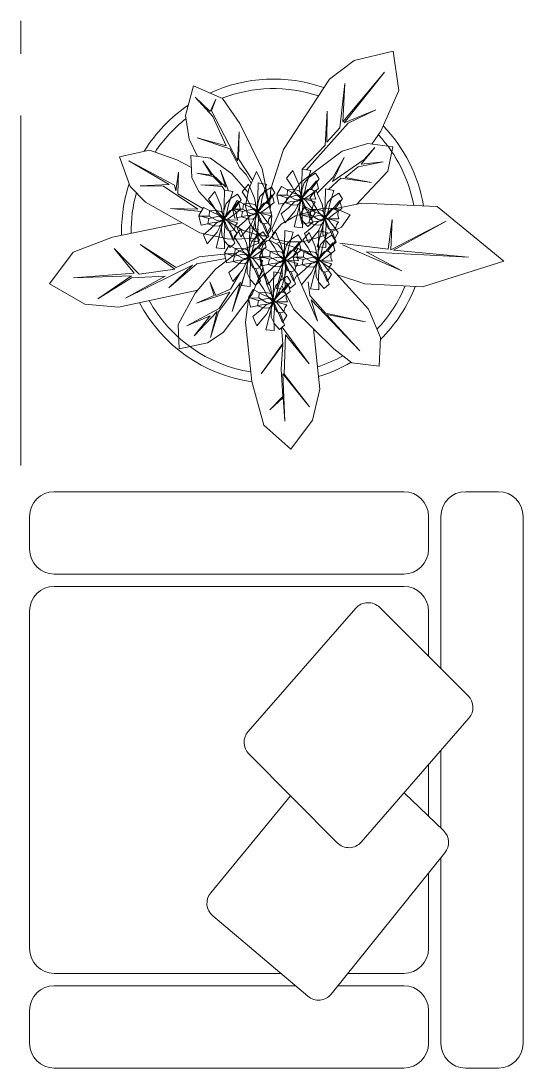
# Model space of a CAD drawing. Header units: inches. Extents: x -422522 to 22891, y -2973 to 414515.
# Drawn here: x 19537.8 to 19608.4, y 4941.6 to 5088.7 of the extents above; entities that cross this region are included whole.
import ezdxf

# ---------------------------------------------------------------- set-up
doc = ezdxf.new("R2010")
doc.units = ezdxf.units.IN
doc.header["$MEASUREMENT"] = 0
doc.layers.add('ARREDAMENTO', color=8, linetype='Continuous', lineweight=13)

msp = doc.modelspace()

# ---------------------------------------------------------------- linework, layer by layer
at = {"layer": 'ARREDAMENTO'}
for p, q in [((19537.82592, 5084.0694), (19537.82592, 5088.69475)), ((19537.82592, 5026.25248), (19537.82592, 5075.39686)), ((19542.51879, 5022.58521), (19591.66318, 5022.58521)), ((19600.33571, 5022.58521), (19604.96107, 5022.58521)), ((19539.04978, 5014.49084), (19539.04978, 5019.11619)), ((19595.13219, 5019.11619), (19595.13219, 5014.49084)), ((19596.8667, 4997.75034), (19596.8667, 5019.11619)), ((19608.43008, 4945.11053), (19608.43008, 5019.11619)), ((19542.51879, 5011.02182), (19591.66318, 5011.02182)), ((19542.51879, 5009.28731), (19591.66318, 5009.28731)), ((19539.04978, 5005.8183), (19539.04978, 4958.40843)), ((19584.89203, 5006.20927), (19569.77754, 4988.90443)), ((19600.70372, 4993.92432), (19588.26681, 5006.32557)), ((19595.13219, 4999.47987), (19595.13219, 5005.8183)), ((19585.68269, 4973.38183), (19600.81523, 4990.76834)), ((19569.87985, 4985.75198), (19582.2987, 4973.26905)), ((19596.8667, 4975.34233), (19596.8667, 4986.23168)), ((19595.13219, 4977.01304), (19595.13219, 4984.23882)), ((19564.50502, 4966.25075), (19575.71261, 4979.88913)), ((19597.23821, 4974.98448), (19591.71116, 4980.30823)), ((19581.45912, 4952.03719), (19597.43479, 4971.86797)), ((19596.8667, 4945.11053), (19596.8667, 4971.16279)), ((19595.13219, 4958.40843), (19595.13219, 4969.00973)), ((19564.79914, 4963.01596), (19578.1655, 4951.72157)), ((19542.51879, 4954.93941), (19574.35734, 4954.93941)), ((19583.79715, 4954.93941), (19591.66318, 4954.93941)), ((19542.51879, 4953.2049), (19576.41005, 4953.2049)), ((19582.39983, 4953.2049), (19591.66318, 4953.2049)), ((19539.04978, 4949.73589), (19539.04978, 4945.11053)), ((19595.13219, 4945.11053), (19595.13219, 4949.73589)), ((19542.51879, 4941.64152), (19591.66318, 4941.64152)), ((19600.33571, 4941.64152), (19604.96107, 4941.64152))]:
    msp.add_line(p, q, dxfattribs=at)
at = {"layer": 'ARREDAMENTO', "linetype": 'Continuous', "lineweight": 0}
for p, q in [((19590.17218, 5084.45153), (19584.69857, 5083.14845)), ((19590.96707, 5078.9432), (19590.17218, 5084.45153)), ((19584.69857, 5083.14845), (19581.20089, 5080.49823)), ((19560.94816, 5075.40142), (19562.09928, 5079.59002)), ((19562.09928, 5079.59002), (19566.16369, 5077.79793)), ((19581.20089, 5080.49823), (19574.73787, 5070.64278)), ((19566.16369, 5077.79793), (19568.59519, 5074.2964)), ((19588.44733, 5073.22849), (19590.96707, 5078.9432)), ((19561.45957, 5072.10753), (19560.94816, 5075.40142)), ((19568.59519, 5074.2964), (19571.75435, 5067.9325)), ((19562.65899, 5069.67206), (19561.45957, 5072.10753)), ((19587.17778, 5071.40421), (19588.44733, 5073.22849)), ((19551.67246, 5069.61096), (19555.88346, 5070.55805)), ((19555.88346, 5070.55805), (19559.75299, 5069.17193)), ((19574.73787, 5070.64278), (19572.96265, 5065.12916)), ((19582.98017, 5070.39281), (19586.58711, 5071.48233)), ((19586.58711, 5071.48233), (19590.13361, 5071.01331)), ((19590.13361, 5071.01331), (19589.41004, 5067.61659)), ((19553.17356, 5065.42715), (19551.67246, 5069.61096)), ((19559.75299, 5069.17193), (19561.79365, 5068.1103)), ((19561.71139, 5069.80979), (19561.86064, 5066.72645)), ((19564.46471, 5069.40961), (19561.71139, 5069.80979)), ((19567.47331, 5067.23266), (19564.46471, 5069.40961)), ((19577.18139, 5066.04713), (19582.98017, 5070.39281)), ((19569.86366, 5065.09399), (19570.9502, 5067.55824)), ((19570.9502, 5067.55824), (19572.06506, 5065.23187)), ((19571.75435, 5067.9325), (19572.64207, 5063.44845)), ((19589.41004, 5067.61659), (19585.02306, 5062.93722)), ((19561.86064, 5066.72645), (19562.77555, 5064.79022)), ((19569.76603, 5064.58214), (19567.47331, 5067.23266)), ((19574.57133, 5062.73795), (19577.18139, 5066.04713)), ((19555.34643, 5063.23588), (19553.17356, 5065.42715)), ((19562.77555, 5064.79022), (19566.46437, 5060.86442)), ((19569.41664, 5062.75047), (19569.86366, 5065.09399)), ((19572.06506, 5065.23187), (19573.09657, 5061.3459)), ((19572.96265, 5065.12916), (19572.76867, 5062.58119)), ((19562.97555, 5058.91875), (19555.34643, 5063.23588)), ((19572.64207, 5063.44845), (19572.6228, 5063.13072)), ((19582.12804, 5062.34935), (19585.77773, 5063.09047)), ((19585.77773, 5063.09047), (19596.36346, 5062.62776)), ((19569.94147, 5060.32993), (19569.41664, 5062.75047)), ((19573.1226, 5059.45229), (19574.57133, 5062.73795)), ((19576.42863, 5061.34348), (19580.26956, 5062.39424)), ((19580.26956, 5062.39424), (19582.11186, 5062.35649)), ((19582.11186, 5062.35649), (19584.10672, 5061.4769)), ((19596.36346, 5062.62776), (19605.70988, 5054.93859)), ((19550.71339, 5058.3446), (19560.49668, 5060.32149)), ((19566.46437, 5060.86442), (19568.99523, 5059.30992)), ((19570.77942, 5059.22403), (19569.94147, 5060.32993)), ((19573.09657, 5061.3459), (19572.90178, 5059.26934)), ((19573.21594, 5058.71034), (19574.40968, 5060.14621)), ((19574.40968, 5060.14621), (19576.42863, 5061.34348)), ((19584.10672, 5061.4769), (19582.89585, 5059.75425)), ((19567.04568, 5058.06715), (19562.97555, 5058.91875)), ((19568.99523, 5059.30992), (19571.20789, 5058.58743)), ((19571.43175, 5058.79624), (19570.71753, 5058.13004)), ((19571.73204, 5058.52367), (19570.77942, 5059.22403)), ((19572.90178, 5059.26934), (19572.42225, 5058.49966)), ((19573.34858, 5058.86988), (19573.1226, 5059.45229)), ((19573.17806, 5058.30657), (19573.21594, 5058.71034)), ((19582.89585, 5059.75425), (19580.08791, 5058.42743)), ((19545.18955, 5056.20136), (19550.71339, 5058.3446)), ((19570.71753, 5058.13004), (19567.04568, 5058.06715)), ((19568.56102, 5056.41789), (19571.43547, 5057.53317)), ((19570.90548, 5058.30536), (19571.356, 5057.98869)), ((19571.356, 5057.98869), (19571.20298, 5057.44297)), ((19571.43547, 5057.53317), (19571.90485, 5057.32621)), ((19571.48071, 5055.75123), (19571.85311, 5057.20887)), ((19572.42225, 5058.49966), (19571.73204, 5058.52367)), ((19571.85311, 5057.20887), (19572.39824, 5057.80946)), ((19572.39824, 5057.80946), (19572.56732, 5057.87506)), ((19572.56732, 5057.87506), (19572.9711, 5057.83719)), ((19572.9711, 5057.83719), (19573.97547, 5057.25418)), ((19573.36101, 5058.08574), (19573.17806, 5058.30657)), ((19575.27641, 5057.66167), (19573.36101, 5058.08574)), ((19573.7295, 5057.39696), (19574.13069, 5057.60621)), ((19573.97547, 5057.25418), (19574.74949, 5056.31992)), ((19574.13069, 5057.60621), (19577.80626, 5056.40604)), ((19577.39823, 5057.65558), (19575.27641, 5057.66167)), ((19580.08791, 5058.42743), (19577.39823, 5057.65558)), ((19541.85467, 5051.79479), (19545.18955, 5056.20136)), ((19565.16384, 5053.84381), (19568.56102, 5056.41789)), ((19572.4211, 5051.70248), (19571.48071, 5055.75123)), ((19574.74949, 5056.31992), (19575.20989, 5053.99432)), ((19577.80626, 5056.40604), (19581.64221, 5053.80904)), ((19605.70988, 5054.93859), (19594.26878, 5051.36264)), ((19562.33447, 5050.47835), (19565.16384, 5053.84381)), ((19571.78479, 5053.87518), (19570.35519, 5050.31617)), ((19571.83879, 5054.20956), (19571.78479, 5053.87518)), ((19575.20989, 5053.99432), (19574.61853, 5051.67965)), ((19581.64221, 5053.80904), (19586.71056, 5048.22799)), ((19586.16271, 5051.75657), (19582.3462, 5053.03384)), ((19546.7928, 5048.92834), (19541.85467, 5051.79479)), ((19573.43878, 5049.36162), (19572.4211, 5051.70248)), ((19574.61853, 5051.67965), (19573.43878, 5049.36162)), ((19576.19191, 5048.18205), (19574.52128, 5051.48856)), ((19594.26878, 5051.36264), (19586.16271, 5051.75657)), ((19562.68857, 5050.89955), (19551.54234, 5048.48282)), ((19559.93123, 5046.08746), (19562.33447, 5050.47835)), ((19570.35519, 5050.31617), (19566.24817, 5044.94845)), ((19551.54234, 5048.48282), (19546.7928, 5048.92834)), ((19569.38083, 5046.36874), (19569.83041, 5049.63031)), ((19581.83479, 5042.62401), (19576.19191, 5048.18205)), ((19586.71056, 5048.22799), (19588.37359, 5044.22068)), ((19560.09862, 5042.62933), (19559.93123, 5046.08746)), ((19570.27522, 5038.05149), (19569.38083, 5046.36874)), ((19578.97852, 5045.43734), (19579.83877, 5036.98394)), ((19566.24817, 5044.94845), (19564.0521, 5043.51235)), ((19588.37359, 5044.22068), (19588.17996, 5040.19887)), ((19564.0521, 5043.51235), (19560.09862, 5042.62933)), ((19584.35811, 5040.68774), (19581.83479, 5042.62401)), ((19588.17996, 5040.19887), (19584.35811, 5040.68774)), ((19571.9986, 5031.93219), (19570.27522, 5038.05149)), ((19579.83877, 5036.98394), (19578.8274, 5032.6312)), ((19578.8274, 5032.6312), (19575.76571, 5028.57325)), ((19575.76571, 5028.57325), (19571.9986, 5031.93219))]:
    msp.add_line(p, q, dxfattribs=at)
for points in [[(19577.98018, 5067.78273), (19583.81493, 5074.32839), (19587.74714, 5076.23239), (19583.27151, 5074.39956), (19588.94348, 5081.51815), (19583.0848, 5074.5071), (19583.37412, 5079.90388), (19582.68236, 5073.66843), (19580.8538, 5071.65352), (19580.87149, 5076.02448), (19580.61346, 5071.26246), (19577.39246, 5067.8941)], [(19570.40693, 5066.32612), (19568.3987, 5069.35235), (19568.50722, 5073.12785), (19568.27744, 5069.0714), (19564.62442, 5076.05194), (19565.21365, 5077.71413), (19564.42033, 5075.98583), (19562.32638, 5078.00282), (19564.81995, 5075.26268), (19566.70619, 5071.1463), (19562.62738, 5072.28827), (19567.17743, 5070.75315), (19568.58663, 5068.0567), (19569.47357, 5067.15096), (19570.22021, 5065.90264)], [(19579.48248, 5064.52764), (19581.7336, 5066.73338), (19583.26602, 5069.49954), (19581.64983, 5066.12459), (19586.06635, 5069.23948), (19587.57007, 5070.93957), (19585.67957, 5068.58721), (19588.73756, 5068.90812), (19585.23038, 5068.21081), (19583.39528, 5066.68805), (19587.13576, 5066.00693), (19582.81096, 5066.61957), (19581.06275, 5065.03665)], [(19563.17508, 5061.92716), (19558.85519, 5062.36558), (19562.70249, 5062.24321), (19557.85663, 5065.49316), (19554.60123, 5065.54239), (19558.66467, 5065.7288), (19553.0001, 5069.02862), (19559.39651, 5065.64635), (19559.62714, 5064.84232), (19559.98949, 5067.4688), (19559.87819, 5064.39915), (19563.41895, 5062.34817)], [(19567.02106, 5064.84099), (19565.89069, 5067.76083), (19566.61965, 5065.35568), (19564.72989, 5067.15442), (19563.39008, 5069.06325), (19564.63299, 5067.02677), (19562.54059, 5067.32427), (19564.84214, 5066.82854), (19566.05358, 5065.63773), (19563.12656, 5065.6995), (19566.10132, 5065.45776), (19566.43334, 5064.95236)], [(19583.01932, 5057.24438), (19591.38939, 5053.62314), (19586.36433, 5056.27957), (19600.73767, 5055.51752), (19590.22446, 5056.50536), (19597.60697, 5060.57858), (19589.8154, 5056.5438), (19590.02073, 5060.81275), (19589.48238, 5056.64314), (19582.65051, 5057.49113)], [(19566.5861, 5055.3429), (19562.57561, 5054.60307), (19558.60226, 5051.19842), (19561.93204, 5054.40161), (19552.54918, 5049.7424), (19558.09493, 5052.8543), (19553.38328, 5052.59777), (19548.61697, 5049.66427), (19553.39441, 5052.90787), (19545.24109, 5052.60225), (19553.75424, 5053.25824), (19550.94697, 5056.74397), (19554.46682, 5053.11884), (19559.46966, 5053.84332), (19554.59799, 5057.2902), (19559.67319, 5054.07828), (19562.87492, 5055.56393), (19566.71047, 5055.98246)], [(19569.22507, 5052.8776), (19567.54496, 5047.90374), (19568.68828, 5051.96146), (19565.62731, 5047.85856), (19564.49225, 5044.23584), (19565.43541, 5047.87862), (19562.18657, 5044.49104), (19564.44536, 5047.259), (19561.13516, 5045.89897), (19565.68298, 5048.29172), (19567.18271, 5050.58867), (19562.52601, 5049.08049), (19565.00504, 5050.14594), (19564.37203, 5052.04385), (19565.23326, 5050.15061), (19567.28724, 5051.03062), (19568.71158, 5053.39945)], [(19577.28216, 5051.62363), (19579.53254, 5046.5526), (19578.64473, 5049.5504), (19585.46331, 5042.35617), (19580.79699, 5047.45513), (19586.26155, 5046.42143), (19580.65563, 5047.63528), (19578.44515, 5050.15836), (19578.20101, 5052.0596)], [(19574.5499, 5045.67448), (19578.33969, 5040.51993), (19575.01839, 5044.61911), (19574.85457, 5039.0938), (19578.37751, 5034.48487), (19574.67019, 5039.1504), (19574.94189, 5032.48573), (19574.7138, 5035.82902), (19572.83062, 5034.07683), (19574.63904, 5035.95846), (19574.4387, 5039.77473), (19574.64518, 5043.26628), (19571.60056, 5039.12583), (19574.62775, 5043.37397), (19574.44126, 5045.57915)]]:
    msp.add_lwpolyline(points, dxfattribs=at)
at = {"layer": 'ARREDAMENTO', "lineweight": 0}
for points in [[(19577.24651, 5063.73268), (19577.00068, 5062.60038), (19577.01857, 5061.5263), (19577.48185, 5060.59702), (19578.18505, 5059.81229), (19578.88418, 5060.42574), (19578.36867, 5061.80629), (19578.2088, 5062.15447), (19577.81688, 5062.27235), (19577.50657, 5062.86202), (19577.29613, 5063.68704), (19578.12498, 5063.57242), (19579.2206, 5063.2851), (19578.90783, 5062.84062), (19578.79215, 5062.28923), (19578.28943, 5062.13022), (19577.81688, 5062.27235), (19577.50657, 5062.86202), (19577.31407, 5063.63771), (19576.76181, 5063.40711), (19575.68731, 5063.28048), (19574.10513, 5062.94399), (19573.79356, 5064.21723), (19575.25595, 5064.23258), (19576.33243, 5063.61174), (19576.89688, 5063.52593), (19577.40014, 5063.74287), (19577.29861, 5064.39174), (19576.95094, 5064.85256), (19576.23987, 5065.00472), (19575.31511, 5064.97857), (19575.25595, 5064.23258), (19576.33243, 5063.61174), (19577.03794, 5063.52241), (19577.30923, 5063.63569), (19577.90636, 5063.84428), (19578.56569, 5064.32608), (19579.66311, 5065.14038), (19579.38932, 5066.24577), (19577.38267, 5063.8545), (19577.75651, 5064.73954), (19577.97836, 5065.80212), (19578.56791, 5067.67136), (19577.39246, 5067.8941), (19577.34375, 5065.7977), (19577.25104, 5063.98912), (19576.89415, 5065.735), (19576.04083, 5067.7056), (19575.15465, 5066.62439), (19575.90232, 5065.51259), (19576.4296, 5064.55449), (19577.28164, 5063.6833)], [(19577.25557, 5063.79585), (19577.33805, 5064.95159), (19577.65723, 5065.97731), (19578.36312, 5066.73883), (19579.2586, 5067.29417), (19579.75703, 5066.50889), (19578.87413, 5065.32899), (19578.6228, 5065.03981), (19578.21356, 5065.03689), (19577.74996, 5064.55826), (19577.31603, 5063.8257), (19578.14366, 5063.70263), (19579.27587, 5063.67029), (19579.1007, 5064.18478), (19579.14473, 5064.74646), (19578.707, 5065.04041), (19578.21356, 5065.03689), (19577.74996, 5064.55826), (19577.34711, 5063.868), (19576.88197, 5064.24458), (19575.88644, 5064.66823), (19574.46271, 5065.43603), (19573.80569, 5064.30177), (19575.20476, 5063.87584), (19576.41238, 5064.16894), (19576.97819, 5064.09257), (19577.40014, 5063.74287), (19577.12026, 5063.14874), (19576.65703, 5062.80427), (19575.93187, 5062.85819), (19575.05178, 5063.14332), (19575.20476, 5063.87584), (19576.41238, 5064.16894), (19577.11454, 5064.05629), (19577.34304, 5063.87129), (19577.85742, 5063.50322), (19578.35467, 5062.85547), (19579.17885, 5061.76544), (19578.60529, 5060.78163), (19577.35199, 5063.64066), (19577.46188, 5062.68621), (19577.376, 5061.60412), (19577.41616, 5059.64453), (19576.2255, 5059.76129), (19576.76824, 5061.78681), (19577.18782, 5063.54849), (19576.35441, 5061.9734), (19574.98142, 5060.32224), (19574.43501, 5061.60902), (19575.46513, 5062.46572), (19576.24054, 5063.2369), (19577.30317, 5063.83336)], [(19566.28739, 5060.79095), (19566.04156, 5059.65864), (19566.05945, 5058.58456), (19566.52273, 5057.65528), (19567.22593, 5056.87056), (19567.92506, 5057.484), (19567.40955, 5058.86455), (19567.24968, 5059.21274), (19566.85776, 5059.33061), (19566.54745, 5059.92029), (19566.33702, 5060.7453), (19567.16586, 5060.63069), (19568.26148, 5060.34337), (19567.94872, 5059.89888), (19567.83303, 5059.34749), (19567.33031, 5059.18848), (19566.85776, 5059.33061), (19566.54745, 5059.92029), (19566.35495, 5060.69597), (19565.80269, 5060.46537), (19564.7282, 5060.33875), (19563.14601, 5060.00225), (19562.83444, 5061.2755), (19564.29683, 5061.29084), (19565.37331, 5060.67), (19565.93777, 5060.5842), (19566.44102, 5060.80114), (19566.3395, 5061.45), (19565.99182, 5061.91082), (19565.28075, 5062.06298), (19564.35599, 5062.03683), (19564.29683, 5061.29084), (19565.37331, 5060.67), (19566.07882, 5060.58067), (19566.35011, 5060.69395), (19566.94724, 5060.90254), (19567.60657, 5061.38434), (19568.70399, 5062.19864), (19568.4302, 5063.30403), (19566.42355, 5060.91276), (19566.79739, 5061.7978), (19567.01924, 5062.86038), (19567.60879, 5064.72962), (19566.43334, 5064.95236), (19566.38463, 5062.85596), (19566.29192, 5061.04738), (19565.93503, 5062.79326), (19565.08171, 5064.76387), (19564.19553, 5063.68265), (19564.9432, 5062.57086), (19565.47048, 5061.61275), (19566.32252, 5060.74156)], [(19571.03004, 5061.7843), (19570.78421, 5060.652), (19570.8021, 5059.57792), (19571.26538, 5058.64864), (19571.96858, 5057.86391), (19572.66771, 5058.47736), (19572.1522, 5059.85791), (19571.99233, 5060.20609), (19571.60041, 5060.32396), (19571.2901, 5060.91364), (19571.07967, 5061.73866), (19571.90851, 5061.62404), (19573.00413, 5061.33672), (19572.69137, 5060.89224), (19572.57568, 5060.34085), (19572.07296, 5060.18184), (19571.60041, 5060.32396), (19571.2901, 5060.91364), (19571.0976, 5061.68933), (19570.54534, 5061.45873), (19569.47084, 5061.3321), (19567.88866, 5060.99561), (19567.57709, 5062.26885), (19569.03948, 5062.28419), (19570.11596, 5061.66336), (19570.68042, 5061.57755), (19571.18367, 5061.79449), (19571.08215, 5062.44335), (19570.73447, 5062.90417), (19570.0234, 5063.05634), (19569.09864, 5063.03018), (19569.03948, 5062.28419), (19570.11596, 5061.66336), (19570.82147, 5061.57403), (19571.09276, 5061.68731), (19571.68989, 5061.8959), (19572.34922, 5062.3777), (19573.44664, 5063.19199), (19573.17285, 5064.29739), (19571.1662, 5061.90612), (19571.54004, 5062.79116), (19571.76189, 5063.85374), (19572.35144, 5065.72298), (19571.17599, 5065.94572), (19571.12728, 5063.84932), (19571.03457, 5062.04073), (19570.67768, 5063.78662), (19569.82436, 5065.75722), (19568.93818, 5064.67601), (19569.68585, 5063.56421), (19570.21313, 5062.60611), (19571.06517, 5061.73492)], [(19571.03911, 5061.84747), (19571.12158, 5063.00321), (19571.44076, 5064.02893), (19572.14665, 5064.79044), (19573.04213, 5065.34578), (19573.54056, 5064.5605), (19572.65766, 5063.38061), (19572.40634, 5063.09143), (19571.99709, 5063.08851), (19571.53349, 5062.60988), (19571.09956, 5061.87732), (19571.92719, 5061.75425), (19573.0594, 5061.72191), (19572.88424, 5062.2364), (19572.92826, 5062.79807), (19572.49054, 5063.09203), (19571.99709, 5063.08851), (19571.53349, 5062.60988), (19571.13064, 5061.91962), (19570.6655, 5062.2962), (19569.66997, 5062.71985), (19568.24624, 5063.48765), (19567.58922, 5062.35339), (19568.98829, 5061.92746), (19570.19591, 5062.22056), (19570.76172, 5062.14419), (19571.18367, 5061.79449), (19570.90379, 5061.20036), (19570.44057, 5060.85589), (19569.7154, 5060.90981), (19568.83531, 5061.19494), (19568.98829, 5061.92746), (19570.19591, 5062.22056), (19570.89807, 5062.10791), (19571.12657, 5061.92291), (19571.64095, 5061.55484), (19572.1382, 5060.90709), (19572.96238, 5059.81706), (19572.38882, 5058.83325), (19571.13552, 5061.69228), (19571.24541, 5060.73783), (19571.15954, 5059.65574), (19571.19969, 5057.69615), (19570.00904, 5057.81291), (19570.55177, 5059.83843), (19570.97135, 5061.60011), (19570.13794, 5060.02502), (19568.76495, 5058.37386), (19568.21854, 5059.66064), (19569.24866, 5060.51734), (19570.02407, 5061.28852), (19571.0867, 5061.88498)], [(19580.51653, 5060.95109), (19580.27069, 5059.81878), (19580.28858, 5058.7447), (19580.75187, 5057.81543), (19581.45506, 5057.0307), (19582.15419, 5057.64414), (19581.63868, 5059.02469), (19581.47881, 5059.37288), (19581.0869, 5059.49075), (19580.77659, 5060.08043), (19580.56615, 5060.90544), (19581.39499, 5060.79083), (19582.49061, 5060.50351), (19582.17785, 5060.05902), (19582.06217, 5059.50763), (19581.55945, 5059.34862), (19581.0869, 5059.49075), (19580.77659, 5060.08043), (19580.58408, 5060.85611), (19580.03182, 5060.62551), (19578.95733, 5060.49889), (19577.37515, 5060.16239), (19577.06357, 5061.43564), (19578.52597, 5061.45098), (19579.60244, 5060.83014), (19580.1669, 5060.74434), (19580.67015, 5060.96128), (19580.56863, 5061.61014), (19580.22095, 5062.07096), (19579.50989, 5062.22312), (19578.58513, 5062.19697), (19578.52597, 5061.45098), (19579.60244, 5060.83014), (19580.30795, 5060.74081), (19580.57925, 5060.85409), (19581.17637, 5061.06269), (19581.8357, 5061.54448), (19582.93313, 5062.35878), (19582.65933, 5063.46417), (19580.65269, 5061.07291), (19581.02652, 5061.95794), (19581.24838, 5063.02052), (19581.83792, 5064.88976), (19580.66247, 5065.11251), (19580.61376, 5063.0161), (19580.52106, 5061.20752), (19580.16417, 5062.9534), (19579.31085, 5064.92401), (19578.42466, 5063.84279), (19579.17233, 5062.731), (19579.69962, 5061.77289), (19580.55165, 5060.9017)], [(19566.29646, 5060.85412), (19566.37893, 5062.00986), (19566.69811, 5063.03558), (19567.404, 5063.79709), (19568.29948, 5064.35243), (19568.79791, 5063.56715), (19567.91501, 5062.38726), (19567.66369, 5062.09807), (19567.25444, 5062.09515), (19566.79084, 5061.61652), (19566.35691, 5060.88397), (19567.18454, 5060.7609), (19568.31675, 5060.72855), (19568.14159, 5061.24305), (19568.18561, 5061.80472), (19567.74789, 5062.09867), (19567.25444, 5062.09515), (19566.79084, 5061.61652), (19566.38799, 5060.92626), (19565.92285, 5061.30284), (19564.92732, 5061.72649), (19563.50359, 5062.49429), (19562.84657, 5061.36003), (19564.24565, 5060.93411), (19565.45326, 5061.22721), (19566.01907, 5061.15083), (19566.44102, 5060.80114), (19566.16114, 5060.207), (19565.69792, 5059.86254), (19564.97275, 5059.91645), (19564.09266, 5060.20158), (19564.24565, 5060.93411), (19565.45326, 5061.22721), (19566.15542, 5061.11455), (19566.38392, 5060.92956), (19566.8983, 5060.56148), (19567.39555, 5059.91373), (19568.21973, 5058.82371), (19567.64617, 5057.8399), (19566.39287, 5060.69892), (19566.50276, 5059.74448), (19566.41689, 5058.66239), (19566.45704, 5056.70279), (19565.26639, 5056.81956), (19565.80912, 5058.84507), (19566.2287, 5060.60675), (19565.39529, 5059.03166), (19564.0223, 5057.38051), (19563.47589, 5058.66728), (19564.50601, 5059.52398), (19565.28142, 5060.29517), (19566.34405, 5060.89163)], [(19580.52559, 5061.01426), (19580.60806, 5062.17), (19580.92725, 5063.19572), (19581.63314, 5063.95723), (19582.52861, 5064.51257), (19583.02705, 5063.72729), (19582.14415, 5062.5474), (19581.89282, 5062.25821), (19581.48357, 5062.25529), (19581.01997, 5061.77666), (19580.58605, 5061.04411), (19581.41368, 5060.92104), (19582.54588, 5060.8887), (19582.37072, 5061.40319), (19582.41475, 5061.96486), (19581.97702, 5062.25881), (19581.48357, 5062.25529), (19581.01997, 5061.77666), (19580.61713, 5061.0864), (19580.15199, 5061.46299), (19579.15645, 5061.88663), (19577.73272, 5062.65444), (19577.0757, 5061.52017), (19578.47478, 5061.09425), (19579.6824, 5061.38735), (19580.2482, 5061.31097), (19580.67015, 5060.96128), (19580.39028, 5060.36714), (19579.92705, 5060.02268), (19579.20189, 5060.07659), (19578.32179, 5060.36172), (19578.47478, 5061.09425), (19579.6824, 5061.38735), (19580.38456, 5061.27469), (19580.61305, 5061.0897), (19581.12743, 5060.72162), (19581.62469, 5060.07387), (19582.44887, 5058.98385), (19581.8753, 5058.00004), (19580.622, 5060.85907), (19580.7319, 5059.90462), (19580.64602, 5058.82253), (19580.68618, 5056.86293), (19579.49552, 5056.9797), (19580.03825, 5059.00521), (19580.45783, 5060.76689), (19579.62443, 5059.1918), (19578.25143, 5057.54065), (19577.70502, 5058.82742), (19578.73514, 5059.68412), (19579.51056, 5060.45531), (19580.57318, 5061.05177)], [(19569.88327, 5055.49497), (19569.63744, 5054.36267), (19569.65532, 5053.28858), (19570.11861, 5052.35931), (19570.8218, 5051.57458), (19571.52094, 5052.18803), (19571.00543, 5053.56857), (19570.84555, 5053.91676), (19570.45364, 5054.03463), (19570.14333, 5054.62431), (19569.93289, 5055.44932), (19570.76173, 5055.33471), (19571.85735, 5055.04739), (19571.54459, 5054.60291), (19571.42891, 5054.05152), (19570.92619, 5053.89251), (19570.45364, 5054.03463), (19570.14333, 5054.62431), (19569.95083, 5055.4), (19569.39856, 5055.1694), (19568.32407, 5055.04277), (19566.74189, 5054.70628), (19566.43032, 5055.97952), (19567.89271, 5055.99486), (19568.96919, 5055.37402), (19569.53364, 5055.28822), (19570.03689, 5055.50516), (19569.93537, 5056.15402), (19569.58769, 5056.61484), (19568.87663, 5056.76701), (19567.95187, 5056.74085), (19567.89271, 5055.99486), (19568.96919, 5055.37402), (19569.67469, 5055.2847), (19569.94599, 5055.39798), (19570.54312, 5055.60657), (19571.20244, 5056.08836), (19572.29987, 5056.90266), (19572.02608, 5058.00806), (19570.01943, 5055.61679), (19570.39327, 5056.50183), (19570.61512, 5057.56441), (19571.20466, 5059.43365), (19570.02921, 5059.65639), (19569.9805, 5057.55998), (19569.8878, 5055.7514), (19569.53091, 5057.49728), (19568.67759, 5059.46789), (19567.7914, 5058.38667), (19568.53907, 5057.27488), (19569.06636, 5056.31678), (19569.91839, 5055.44559)], [(19569.89233, 5055.55814), (19569.97481, 5056.71388), (19570.29399, 5057.7396), (19570.99988, 5058.50111), (19571.89536, 5059.05645), (19572.39379, 5058.27117), (19571.51089, 5057.09128), (19571.25956, 5056.80209), (19570.85032, 5056.79918), (19570.38672, 5056.32054), (19569.95279, 5055.58799), (19570.78042, 5055.46492), (19571.91262, 5055.43258), (19571.73746, 5055.94707), (19571.78149, 5056.50874), (19571.34376, 5056.80269), (19570.85032, 5056.79918), (19570.38672, 5056.32054), (19569.98387, 5055.63028), (19569.51873, 5056.00687), (19568.52319, 5056.43052), (19567.09947, 5057.19832), (19566.44244, 5056.06405), (19567.84152, 5055.63813), (19569.04914, 5055.93123), (19569.61495, 5055.85486), (19570.03689, 5055.50516), (19569.75702, 5054.91102), (19569.29379, 5054.56656), (19568.56863, 5054.62048), (19567.68854, 5054.9056), (19567.84152, 5055.63813), (19569.04914, 5055.93123), (19569.7513, 5055.81858), (19569.9798, 5055.63358), (19570.49418, 5055.2655), (19570.99143, 5054.61775), (19571.81561, 5053.52773), (19571.24204, 5052.54392), (19569.98875, 5055.40295), (19570.09864, 5054.4485), (19570.01276, 5053.36641), (19570.05292, 5051.40682), (19568.86226, 5051.52358), (19569.40499, 5053.5491), (19569.82458, 5055.31078), (19568.99117, 5053.73569), (19567.61817, 5052.08453), (19567.07176, 5053.3713), (19568.10189, 5054.22801), (19568.8773, 5054.99919), (19569.93993, 5055.59565)], [(19574.80271, 5055.08364), (19574.55688, 5053.95134), (19574.57476, 5052.87726), (19575.03805, 5051.94798), (19575.74124, 5051.16325), (19576.44037, 5051.7767), (19575.92486, 5053.15725), (19575.76499, 5053.50543), (19575.37308, 5053.62331), (19575.06277, 5054.21298), (19574.85233, 5055.038), (19575.68117, 5054.92338), (19576.77679, 5054.63606), (19576.46403, 5054.19158), (19576.34835, 5053.64019), (19575.84563, 5053.48118), (19575.37308, 5053.62331), (19575.06277, 5054.21298), (19574.87026, 5054.98867), (19574.318, 5054.75807), (19573.24351, 5054.63144), (19571.66133, 5054.29495), (19571.34975, 5055.5682), (19572.81215, 5055.58354), (19573.88863, 5054.9627), (19574.45308, 5054.87689), (19574.95633, 5055.09383), (19574.85481, 5055.7427), (19574.50713, 5056.20352), (19573.79607, 5056.35568), (19572.87131, 5056.32953), (19572.81215, 5055.58354), (19573.88863, 5054.9627), (19574.59413, 5054.87337), (19574.86543, 5054.98665), (19575.46255, 5055.19524), (19576.12188, 5055.67704), (19577.21931, 5056.49134), (19576.94551, 5057.59673), (19574.93887, 5055.20546), (19575.3127, 5056.0905), (19575.53456, 5057.15308), (19576.1241, 5059.02232), (19574.94865, 5059.24506), (19574.89994, 5057.14866), (19574.80724, 5055.34008), (19574.45035, 5057.08596), (19573.59703, 5059.05656), (19572.71084, 5057.97535), (19573.45851, 5056.86355), (19573.9858, 5055.90545), (19574.83783, 5055.03426)], [(19574.81177, 5055.14681), (19574.89424, 5056.30255), (19575.21343, 5057.32827), (19575.91932, 5058.08979), (19576.81479, 5058.64513), (19577.31323, 5057.85985), (19576.43033, 5056.67995), (19576.179, 5056.39077), (19575.76976, 5056.38785), (19575.30615, 5055.90922), (19574.87223, 5055.17666), (19575.69986, 5055.05359), (19576.83206, 5055.02125), (19576.6569, 5055.53574), (19576.70093, 5056.09742), (19576.2632, 5056.39137), (19575.76976, 5056.38785), (19575.30615, 5055.90922), (19574.90331, 5055.21896), (19574.43817, 5055.59554), (19573.44263, 5056.01919), (19572.0189, 5056.78699), (19571.36188, 5055.65273), (19572.76096, 5055.2268), (19573.96858, 5055.5199), (19574.53439, 5055.44353), (19574.95633, 5055.09383), (19574.67646, 5054.4997), (19574.21323, 5054.15523), (19573.48807, 5054.20915), (19572.60797, 5054.49428), (19572.76096, 5055.2268), (19573.96858, 5055.5199), (19574.67074, 5055.40725), (19574.89923, 5055.22226), (19575.41362, 5054.85418), (19575.91087, 5054.20643), (19576.73505, 5053.1164), (19576.16148, 5052.13259), (19574.90818, 5054.99162), (19575.01808, 5054.03717), (19574.9322, 5052.95508), (19574.97236, 5050.99549), (19573.7817, 5051.11225), (19574.32443, 5053.13777), (19574.74402, 5054.89945), (19573.91061, 5053.32436), (19572.53761, 5051.6732), (19571.9912, 5052.95998), (19573.02133, 5053.81668), (19573.79674, 5054.58787), (19574.85937, 5055.18432)], [(19579.54725, 5055.03407), (19579.30142, 5053.90177), (19579.31931, 5052.82768), (19579.78259, 5051.89841), (19580.48579, 5051.11368), (19581.18492, 5051.72713), (19580.66941, 5053.10767), (19580.50954, 5053.45586), (19580.11762, 5053.57373), (19579.80731, 5054.16341), (19579.59688, 5054.98842), (19580.42572, 5054.87381), (19581.52134, 5054.58649), (19581.20858, 5054.14201), (19581.09289, 5053.59062), (19580.59017, 5053.43161), (19580.11762, 5053.57373), (19579.80731, 5054.16341), (19579.61481, 5054.9391), (19579.06255, 5054.7085), (19577.98805, 5054.58187), (19576.40587, 5054.24538), (19576.0943, 5055.51862), (19577.55669, 5055.53396), (19578.63317, 5054.91312), (19579.19763, 5054.82732), (19579.70088, 5055.04426), (19579.59936, 5055.69312), (19579.25168, 5056.15394), (19578.54061, 5056.30611), (19577.61585, 5056.27995), (19577.55669, 5055.53396), (19578.63317, 5054.91312), (19579.33868, 5054.8238), (19579.60997, 5054.93708), (19580.2071, 5055.14567), (19580.86643, 5055.62746), (19581.96385, 5056.44176), (19581.69006, 5057.54716), (19579.68341, 5055.15589), (19580.05725, 5056.04093), (19580.2791, 5057.10351), (19580.86865, 5058.97275), (19579.6932, 5059.19549), (19579.64449, 5057.09908), (19579.55178, 5055.2905), (19579.19489, 5057.03638), (19578.34157, 5059.00699), (19577.45539, 5057.92577), (19578.20306, 5056.81398), (19578.73034, 5055.85588), (19579.58238, 5054.98469)], [(19579.55632, 5055.09724), (19579.63879, 5056.25298), (19579.95797, 5057.2787), (19580.66386, 5058.04021), (19581.55934, 5058.59555), (19582.05777, 5057.81027), (19581.17487, 5056.63038), (19580.92355, 5056.34119), (19580.5143, 5056.33828), (19580.0507, 5055.85964), (19579.61677, 5055.12709), (19580.4444, 5055.00402), (19581.57661, 5054.97168), (19581.40145, 5055.48617), (19581.44547, 5056.04784), (19581.00775, 5056.34179), (19580.5143, 5056.33828), (19580.0507, 5055.85964), (19579.64785, 5055.16938), (19579.18271, 5055.54597), (19578.18718, 5055.96962), (19576.76345, 5056.73742), (19576.10643, 5055.60315), (19577.5055, 5055.17723), (19578.71312, 5055.47033), (19579.27893, 5055.39395), (19579.70088, 5055.04426), (19579.421, 5054.45012), (19578.95778, 5054.10566), (19578.23261, 5054.15958), (19577.35252, 5054.4447), (19577.5055, 5055.17723), (19578.71312, 5055.47033), (19579.41528, 5055.35768), (19579.64378, 5055.17268), (19580.15816, 5054.8046), (19580.65541, 5054.15685), (19581.47959, 5053.06683), (19580.90603, 5052.08302), (19579.65273, 5054.94205), (19579.76262, 5053.9876), (19579.67675, 5052.90551), (19579.7169, 5050.94592), (19578.52625, 5051.06268), (19579.06898, 5053.0882), (19579.48856, 5054.84988), (19578.65515, 5053.27479), (19577.28216, 5051.62363), (19576.73575, 5052.9104), (19577.76587, 5053.76711), (19578.54128, 5054.53829), (19579.60391, 5055.13475)], [(19573.2618, 5049.28814), (19573.01597, 5048.15584), (19573.03386, 5047.08176), (19573.49714, 5046.15248), (19574.20033, 5045.36775), (19574.89947, 5045.9812), (19574.38396, 5047.36175), (19574.22408, 5047.70993), (19573.83217, 5047.8278), (19573.52186, 5048.41748), (19573.31142, 5049.2425), (19574.14026, 5049.12788), (19575.23588, 5048.84056), (19574.92312, 5048.39608), (19574.80744, 5047.84469), (19574.30472, 5047.68568), (19573.83217, 5047.8278), (19573.52186, 5048.41748), (19573.32936, 5049.19317), (19572.77709, 5048.96257), (19571.7026, 5048.83594), (19570.12042, 5048.49945), (19569.80885, 5049.77269), (19571.27124, 5049.78803), (19572.34772, 5049.1672), (19572.91217, 5049.08139), (19573.41543, 5049.29833), (19573.3139, 5049.9472), (19572.96622, 5050.40801), (19572.25516, 5050.56018), (19571.3304, 5050.53402), (19571.27124, 5049.78803), (19572.34772, 5049.1672), (19573.05323, 5049.07787), (19573.32452, 5049.19115), (19573.92165, 5049.39974), (19574.58097, 5049.88154), (19575.6784, 5050.69584), (19575.40461, 5051.80123), (19573.39796, 5049.40996), (19573.7718, 5050.295), (19573.99365, 5051.35758), (19574.5832, 5053.22682), (19573.40775, 5053.44956), (19573.35903, 5051.35316), (19573.26633, 5049.54457), (19572.90944, 5051.29046), (19572.05612, 5053.26106), (19571.16994, 5052.17985), (19571.9176, 5051.06805), (19572.44489, 5050.10995), (19573.29693, 5049.23876)], [(19573.27086, 5049.35131), (19573.35334, 5050.50705), (19573.67252, 5051.53277), (19574.37841, 5052.29429), (19575.27389, 5052.84963), (19575.77232, 5052.06434), (19574.88942, 5050.88445), (19574.63809, 5050.59527), (19574.22885, 5050.59235), (19573.76525, 5050.11372), (19573.33132, 5049.38116), (19574.15895, 5049.25809), (19575.29115, 5049.22575), (19575.11599, 5049.74024), (19575.16002, 5050.30191), (19574.72229, 5050.59587), (19574.22885, 5050.59235), (19573.76525, 5050.11372), (19573.3624, 5049.42346), (19572.89726, 5049.80004), (19571.90173, 5050.22369), (19570.478, 5050.99149), (19569.82098, 5049.85723), (19571.22005, 5049.4313), (19572.42767, 5049.7244), (19572.99348, 5049.64803), (19573.41543, 5049.29833), (19573.13555, 5048.7042), (19572.67232, 5048.35973), (19571.94716, 5048.41365), (19571.06707, 5048.69878), (19571.22005, 5049.4313), (19572.42767, 5049.7244), (19573.12983, 5049.61175), (19573.35833, 5049.42675), (19573.87271, 5049.05868), (19574.36996, 5048.41093), (19575.19414, 5047.3209), (19574.62057, 5046.33709), (19573.36728, 5049.19612), (19573.47717, 5048.24167), (19573.39129, 5047.15958), (19573.43145, 5045.19999), (19572.24079, 5045.31675), (19572.78352, 5047.34227), (19573.20311, 5049.10395), (19572.3697, 5047.52886), (19570.9967, 5045.8777), (19570.4503, 5047.16448), (19571.48042, 5048.02118), (19572.25583, 5048.79236), (19573.31846, 5049.38882)]]:
    msp.add_lwpolyline(points, dxfattribs=at)
at = {"layer": 'ARREDAMENTO'}
for centre, radius, start, end in [((19573.34941, 5059.16347), 21.37396, 70.6421031, 114.7465729), ((19573.34941, 5059.16347), 20.02756, 71.5972314, 111.2470022), ((19573.34941, 5059.16347), 21.37396, 124.1663408, 148.2948844), ((19573.34941, 5059.16347), 20.02756, 128.0008454, 146.3155039), ((19573.34941, 5059.16347), 21.37396, 9.5576804, 43.820185), ((19573.34941, 5059.16347), 20.02756, 10.3819685, 42.5962227), ((19573.34941, 5059.16347), 21.37396, 161.878324, 181.5076428), ((19573.34941, 5059.16347), 20.02756, 164.4363875, 180.8335583), ((19573.34941, 5059.16347), 20.02756, 316.5481719, 337.4417352), ((19573.34941, 5059.16347), 21.37396, 314.6122256, 338.7342994), ((19573.34941, 5059.16347), 21.37396, 208.0267504, 261.7621366), ((19573.34941, 5059.16347), 20.02756, 209.1192355, 260.7513775), ((19573.34941, 5059.16347), 20.02756, 287.9468849, 299.0931702), ((19573.34941, 5059.16347), 21.37396, 287.1718493, 300.6465495), ((19542.51879, 5019.11619), 3.46902, 90, 180), ((19591.66318, 5019.11619), 3.46902, 0, 90), ((19600.33571, 5019.11619), 3.46902, 90, 180), ((19604.96107, 5019.11619), 3.46902, 0, 90), ((19542.51879, 5014.49084), 3.46902, 180, 270), ((19591.66318, 5014.49084), 3.46902, 270, 0), ((19542.51879, 5005.8183), 3.46902, 90, 180), ((19591.66318, 5005.8183), 3.46902, 0, 90), ((19586.63385, 5004.68791), 2.31268, 45.0822548, 138.8652081), ((19599.07076, 4992.28666), 2.31268, 318.9649741, 45.0822548), ((19571.51937, 4987.38308), 2.31268, 138.8652081, 224.8525532), ((19595.63382, 4973.31883), 2.31268, 321.1450941, 46.073359), ((19583.93822, 4974.90014), 2.31268, 224.8525532, 318.9649741), ((19566.29179, 4964.78244), 2.31268, 140.5877183, 229.8026723), ((19542.51879, 4958.40843), 3.46902, 180, 270), ((19591.66318, 4958.40843), 3.46902, 270, 0), ((19542.51879, 4949.73589), 3.46902, 90, 180), ((19591.66318, 4949.73589), 3.46902, 0, 90), ((19579.65816, 4953.48805), 2.31268, 229.8026723, 321.1450941), ((19542.51879, 4945.11053), 3.46902, 180, 270), ((19591.66318, 4945.11053), 3.46902, 270, 0), ((19600.33571, 4945.11053), 3.46902, 180, 270), ((19604.96107, 4945.11053), 3.46902, 270, 0)]:
    msp.add_arc(centre, radius, start, end, dxfattribs=at)

doc.saveas('drawing.dxf')
